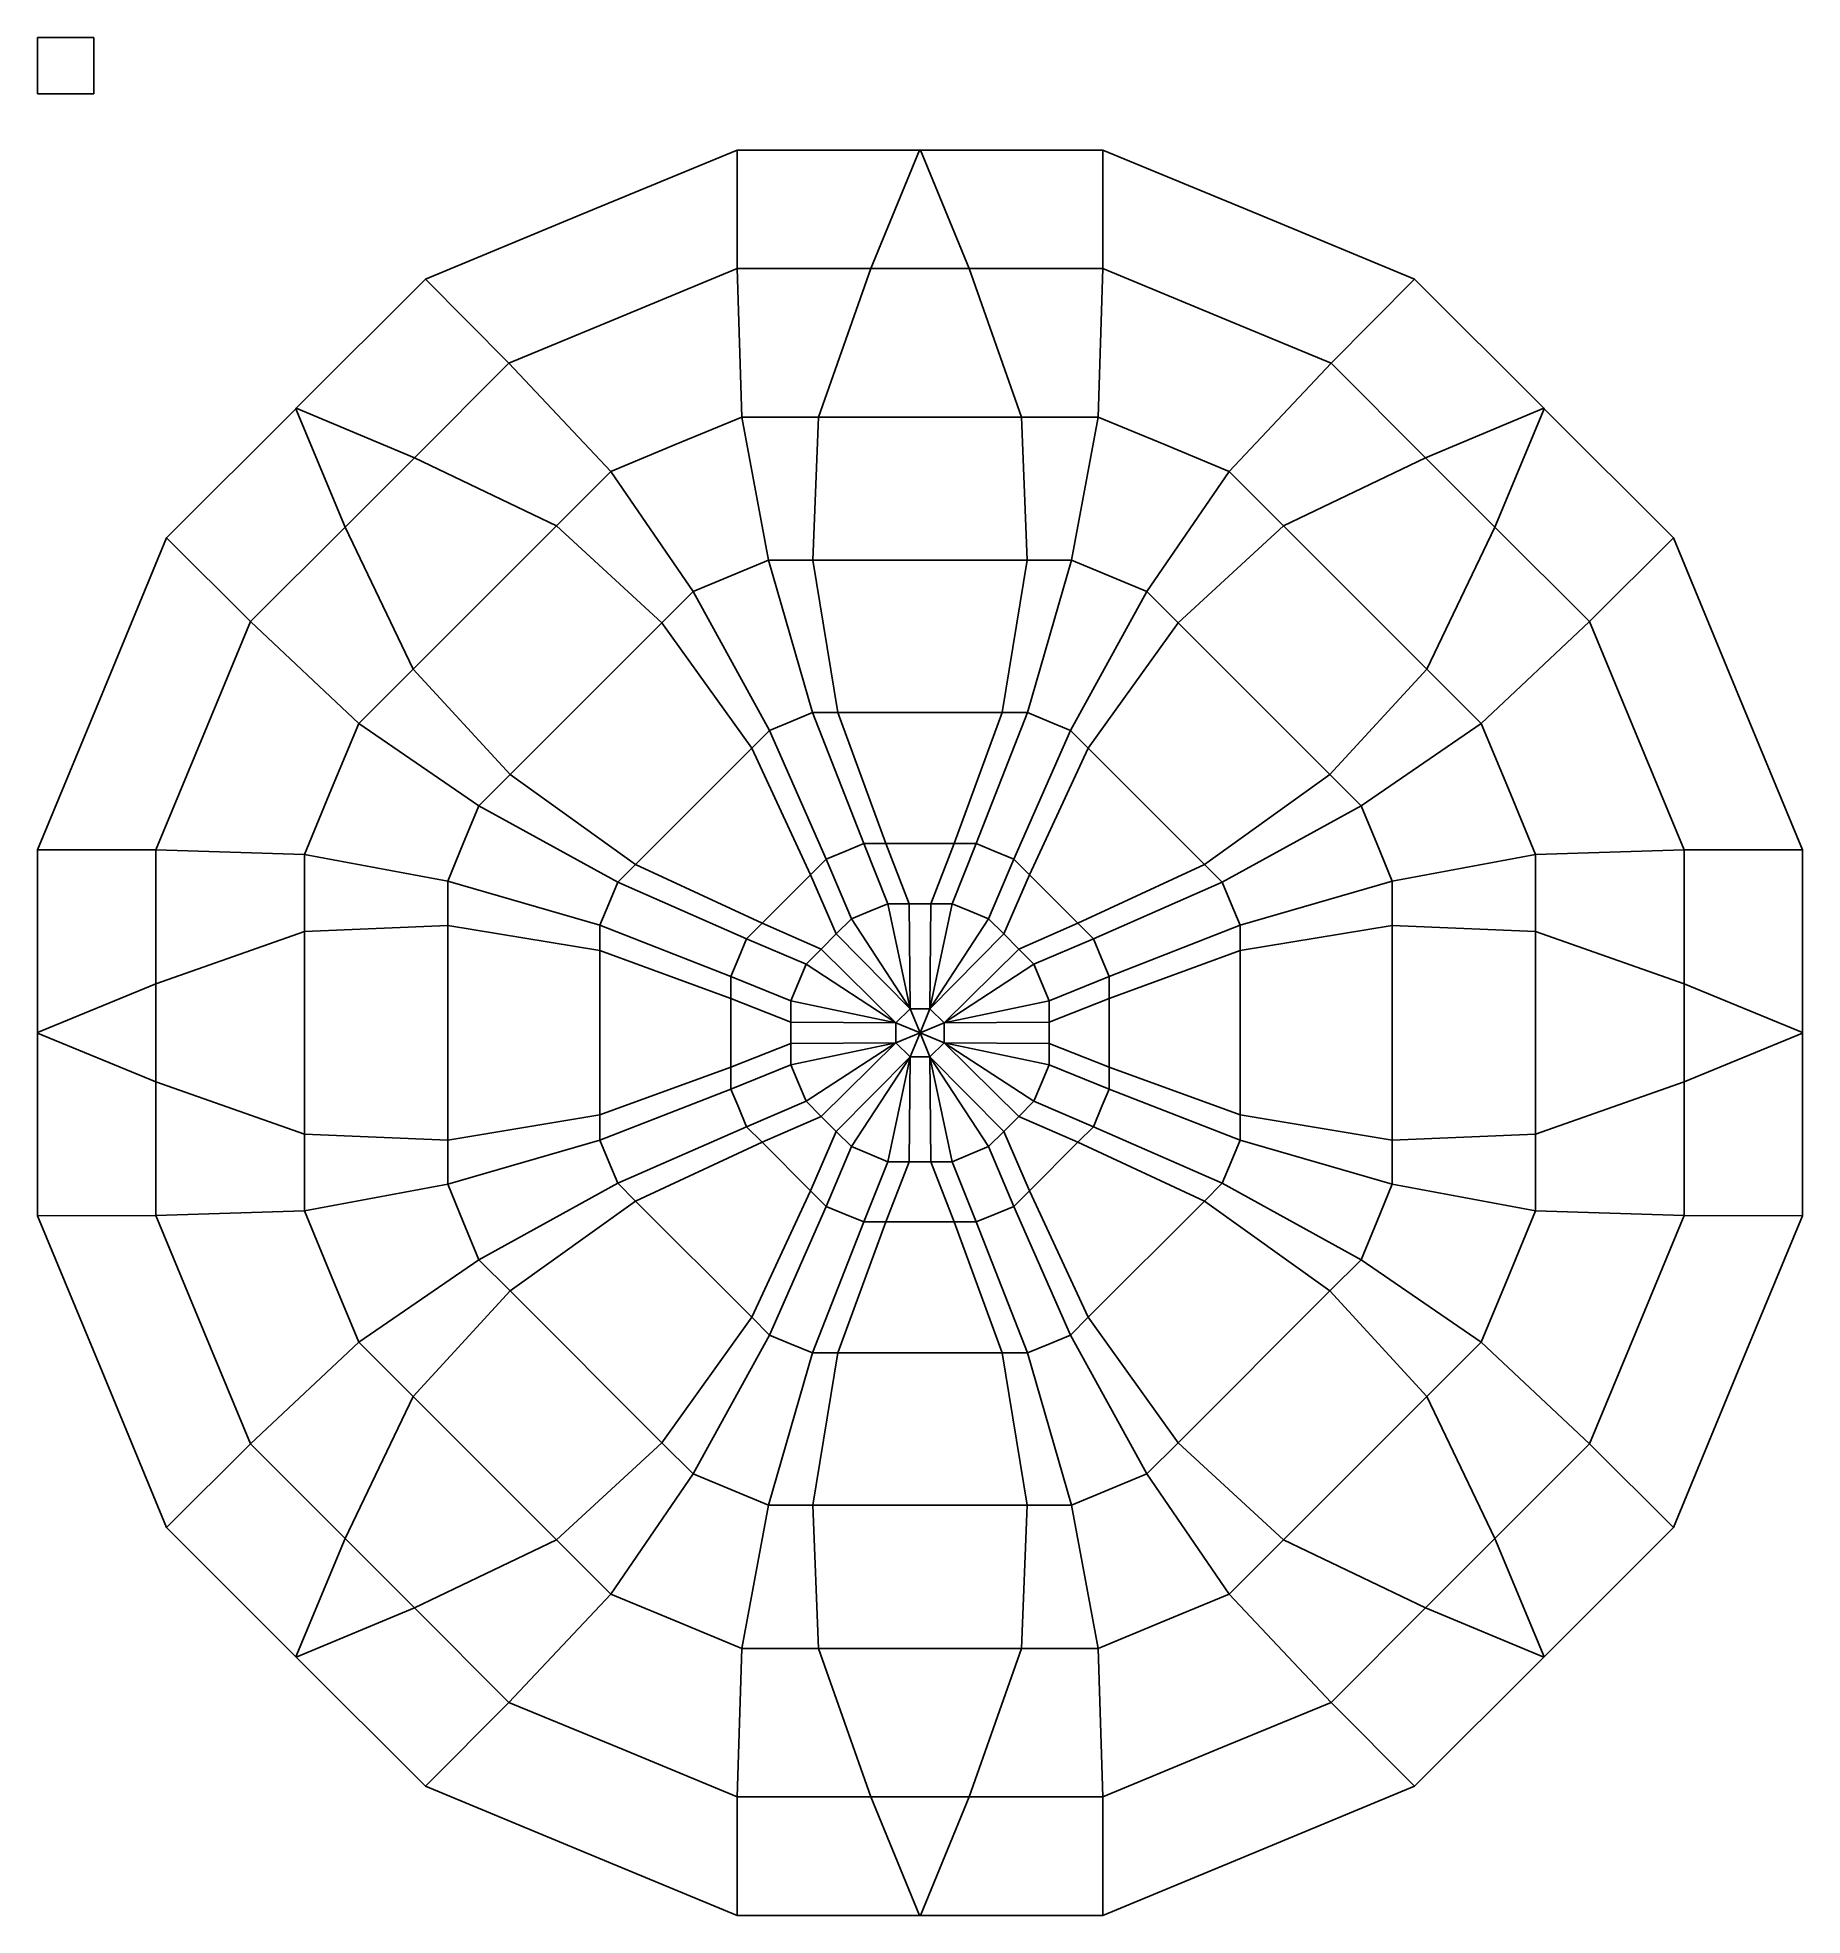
# Model space of a CAD drawing. Extents: x -157 to 157, y -157 to 177.
import ezdxf

# ---------------------------------------------------------------- set-up
doc = ezdxf.new("R2010")
doc.units = 0

msp = doc.modelspace()

# ---------------------------------------------------------------- linework, layer by layer
at = {"layer": 'CutLine', "color": 250, "linetype": 'CONTINUOUS'}
for p, q in [((-32.53, 156.92), (-60.25, 145.44)), ((-0.07, 156.92), (-32.53, 156.92)), ((-0.07, 156.92), (0.07, 156.92)), ((0.07, 156.92), (32.53, 156.92)), ((32.53, 156.92), (60.25, 145.44)), ((-87.96, 133.97), (-60.25, 145.44)), ((87.96, 133.97), (60.25, 145.44)), ((-110.92, 111.01), (-87.96, 133.97)), ((110.92, 111.01), (87.96, 133.97)), ((-111.01, 110.92), (-133.97, 87.96)), ((-111.01, 110.92), (-110.92, 111.01)), ((110.92, 111.01), (111.01, 110.92)), ((111.01, 110.92), (133.97, 87.96)), ((-133.97, 87.96), (-145.44, 60.25)), ((133.97, 87.96), (145.44, 60.25)), ((-156.92, 32.53), (-145.44, 60.25)), ((156.92, 32.53), (145.44, 60.25)), ((-156.92, 0.07), (-156.92, 32.53)), ((156.92, 0.07), (156.92, 32.53)), ((-156.92, -0.07), (-156.92, 0.07)), ((156.92, 0.07), (156.92, -0.07)), ((-156.92, -0.07), (-156.92, -32.53)), ((156.92, -0.07), (156.92, -32.53)), ((-156.92, -32.53), (-145.44, -60.25)), ((156.92, -32.53), (145.44, -60.25)), ((-133.97, -87.96), (-145.44, -60.25)), ((133.97, -87.96), (145.44, -60.25)), ((-111.01, -110.92), (-133.97, -87.96)), ((111.01, -110.92), (133.97, -87.96)), ((-110.92, -111.01), (-111.01, -110.92)), ((-110.92, -111.01), (-87.96, -133.97)), ((110.92, -111.01), (87.96, -133.97)), ((111.01, -110.92), (110.92, -111.01)), ((-87.96, -133.97), (-60.25, -145.44)), ((87.96, -133.97), (60.25, -145.44)), ((-32.53, -156.92), (-60.25, -145.44)), ((32.53, -156.92), (60.25, -145.44)), ((-0.07, -156.92), (-32.53, -156.92)), ((0.07, -156.92), (-0.07, -156.92)), ((0.07, -156.92), (32.53, -156.92))]:
    msp.add_line(p, q, dxfattribs=at)
at = {"layer": 'MountainLine', "color": 1, "linetype": 'CONTINUOUS'}
for p, q in [((-32.5, 135.86), (-32.53, 156.92)), ((32.5, 135.86), (32.53, 156.92)), ((-73.09, 119.05), (-87.96, 133.97)), ((-32.5, 135.86), (-52.79, 127.45)), ((-31.68, 109.46), (-32.5, 135.86)), ((-8.72, 135.86), (8.72, 135.86)), ((31.68, 109.46), (32.5, 135.86)), ((32.5, 135.86), (52.79, 127.45)), ((73.09, 119.05), (87.96, 133.97)), ((-73.09, 119.05), (-52.79, 127.45)), ((73.09, 119.05), (52.79, 127.45)), ((-55, 99.8), (-73.09, 119.05)), ((55, 99.8), (73.09, 119.05)), ((-31.68, 109.46), (-43.34, 104.63)), ((-26.93, 83.99), (-31.68, 109.46)), ((-18.02, 109.46), (18.02, 109.46)), ((26.93, 83.99), (31.68, 109.46)), ((31.68, 109.46), (43.34, 104.63)), ((-55, 99.8), (-43.34, 104.63)), ((55, 99.8), (43.34, 104.63)), ((-102.23, 89.91), (-89.91, 102.23)), ((89.91, 102.23), (102.23, 89.91)), ((-40.35, 78.43), (-55, 99.8)), ((40.35, 78.43), (55, 99.8)), ((-90.14, 64.66), (-64.66, 90.14)), ((64.66, 90.14), (90.14, 64.66)), ((-119.05, 73.09), (-133.97, 87.96)), ((119.05, 73.09), (133.97, 87.96)), ((-26.93, 83.99), (-33.64, 81.21)), ((-19.1, 56.93), (-26.93, 83.99)), ((-19.07, 83.99), (19.07, 83.99)), ((19.1, 56.93), (26.93, 83.99)), ((26.93, 83.99), (33.64, 81.21)), ((-40.35, 78.43), (-33.64, 81.21)), ((40.35, 78.43), (33.64, 81.21)), ((-26.75, 53.76), (-40.35, 78.43)), ((26.75, 53.76), (40.35, 78.43)), ((-119.05, 73.09), (-127.45, 52.79)), ((-99.8, 55), (-119.05, 73.09)), ((-72.88, 45.91), (-45.91, 72.88)), ((45.91, 72.88), (72.88, 45.91)), ((99.8, 55), (119.05, 73.09)), ((119.05, 73.09), (127.45, 52.79)), ((-19.1, 56.93), (-22.93, 55.35)), ((-10.01, 33.63), (-19.1, 56.93)), ((-14.61, 56.93), (14.61, 56.93)), ((10.01, 33.63), (19.1, 56.93)), ((19.1, 56.93), (22.93, 55.35)), ((-99.8, 55), (-104.63, 43.34)), ((-78.43, 40.35), (-99.8, 55)), ((-26.75, 53.76), (-22.93, 55.35)), ((-16.7, 30.86), (-26.75, 53.76)), ((16.7, 30.86), (26.75, 53.76)), ((26.75, 53.76), (22.93, 55.35)), ((78.43, 40.35), (99.8, 55)), ((99.8, 55), (104.63, 43.34)), ((-135.86, 32.5), (-127.45, 52.79)), ((-50.59, 29.93), (-29.93, 50.59)), ((29.93, 50.59), (50.59, 29.93)), ((135.86, 32.5), (127.45, 52.79)), ((-109.46, 31.68), (-104.63, 43.34)), ((-78.43, 40.35), (-81.21, 33.64)), ((-53.76, 26.75), (-78.43, 40.35)), ((53.76, 26.75), (78.43, 40.35)), ((78.43, 40.35), (81.21, 33.64)), ((109.46, 31.68), (104.63, 43.34)), ((-83.99, 26.93), (-81.21, 33.64)), ((-10.01, 33.63), (-13.36, 32.24)), ((-5.7, 22.94), (-10.01, 33.63)), ((-6.09, 33.63), (6.09, 33.63)), ((5.7, 22.94), (10.01, 33.63)), ((10.01, 33.63), (13.36, 32.24)), ((83.99, 26.93), (81.21, 33.64)), ((-135.86, 32.5), (-156.92, 32.53)), ((-109.46, 31.68), (-135.86, 32.5)), ((-83.99, 26.93), (-109.46, 31.68)), ((-16.7, 30.86), (-13.36, 32.24)), ((-12.19, 20.25), (-16.7, 30.86)), ((12.19, 20.25), (16.7, 30.86)), ((16.7, 30.86), (13.36, 32.24)), ((83.99, 26.93), (109.46, 31.68)), ((109.46, 31.68), (135.86, 32.5)), ((135.86, 32.5), (156.92, 32.53)), ((-56.93, 19.1), (-83.99, 26.93)), ((-53.76, 26.75), (-55.35, 22.93)), ((-30.86, 16.7), (-53.76, 26.75)), ((-28.09, 19.47), (-19.47, 28.09)), ((19.47, 28.09), (28.09, 19.47)), ((30.86, 16.7), (53.76, 26.75)), ((53.76, 26.75), (55.35, 22.93)), ((56.93, 19.1), (83.99, 26.93)), ((-56.93, 19.1), (-55.35, 22.93)), ((-14.88, 17.57), (-12.19, 20.25)), ((-1.77, 4.27), (-12.19, 20.25)), ((-1.77, 4.27), (-5.7, 22.94)), ((-1.9, 22.94), (-5.7, 22.94)), ((1.77, 4.27), (5.7, 22.94)), ((1.77, 4.27), (12.19, 20.25)), ((1.9, 22.94), (5.7, 22.94)), ((14.88, 17.57), (12.19, 20.25)), ((56.93, 19.1), (55.35, 22.93)), ((-109.46, -18.02), (-109.46, 18.02)), ((-83.99, -19.07), (-83.99, 19.07)), ((-33.63, 10.01), (-56.93, 19.1)), ((-30.86, 16.7), (-32.24, 13.36)), ((-20.25, 12.19), (-30.86, 16.7)), ((20.25, 12.19), (30.86, 16.7)), ((30.86, 16.7), (32.24, 13.36)), ((33.63, 10.01), (56.93, 19.1)), ((83.99, 19.07), (83.99, -19.07)), ((109.46, 18.02), (109.46, -18.02)), ((-56.93, -14.61), (-56.93, 14.61)), ((-33.63, 10.01), (-32.24, 13.36)), ((-17.57, 14.88), (-20.25, 12.19)), ((17.57, 14.88), (20.25, 12.19)), ((33.63, 10.01), (32.24, 13.36)), ((56.93, 14.61), (56.93, -14.61)), ((-4.27, 1.77), (-20.25, 12.19)), ((4.27, 1.77), (20.25, 12.19)), ((-135.86, -8.72), (-135.86, 8.72)), ((-22.94, 5.7), (-33.63, 10.01)), ((22.94, 5.7), (33.63, 10.01)), ((135.86, 8.72), (135.86, -8.72)), ((-33.63, -6.09), (-33.63, 6.09)), ((-4.27, 1.77), (-22.94, 5.7)), ((-22.94, 1.9), (-22.94, 5.7)), ((-4.27, 1.77), (-1.77, 4.27)), ((0, 0), (-1.77, 4.27)), ((-1.77, 4.27), (1.77, 4.27)), ((-1.77, 4.27), (-1.77, 4.27)), ((0, 0), (-1.77, 4.27)), ((-1.77, 4.27), (-1.77, 4.27)), ((0, 0), (1.77, 4.27)), ((0, 0), (1.77, 4.27)), ((1.77, 4.27), (1.77, 4.27)), ((1.77, 4.27), (4.27, 1.77)), ((1.77, 4.27), (1.77, 4.27)), ((4.27, 1.77), (22.94, 5.7)), ((22.94, 1.9), (22.94, 5.7)), ((33.63, 6.09), (33.63, -6.09)), ((0, 0), (-4.27, 1.77)), ((-4.27, -1.77), (-4.27, 1.77)), ((-4.27, 1.77), (-4.27, 1.77)), ((0, 0), (-4.27, 1.77)), ((-4.27, 1.77), (-4.27, 1.77)), ((0, 0), (-4.27, -1.77)), ((0, 0), (-4.27, -1.77)), ((0, 0), (-1.77, -4.27)), ((0, 0), (-1.77, -4.27)), ((0, 0), (4.27, 1.77)), ((0, 0), (4.27, 1.77)), ((0, 0), (4.27, -1.77)), ((0, 0), (4.27, -1.77)), ((0, 0), (1.77, -4.27)), ((0, 0), (1.77, -4.27)), ((4.27, 1.77), (4.27, 1.77)), ((4.27, 1.77), (4.27, -1.77)), ((4.27, 1.77), (4.27, 1.77)), ((-4.27, -1.77), (-22.94, -5.7)), ((-22.94, -1.9), (-22.94, -5.7)), ((-4.27, -1.77), (-20.25, -12.19)), ((-1.77, -4.27), (-4.27, -1.77)), ((-4.27, -1.77), (-4.27, -1.77)), ((-4.27, -1.77), (-4.27, -1.77)), ((4.27, -1.77), (1.77, -4.27)), ((4.27, -1.77), (4.27, -1.77)), ((4.27, -1.77), (22.94, -5.7)), ((4.27, -1.77), (4.27, -1.77)), ((4.27, -1.77), (20.25, -12.19)), ((22.94, -1.9), (22.94, -5.7)), ((-22.94, -5.7), (-33.63, -10.01)), ((-1.77, -4.27), (-12.19, -20.25)), ((-1.77, -4.27), (-5.7, -22.94)), ((1.77, -4.27), (-1.77, -4.27)), ((-1.77, -4.27), (-1.77, -4.27)), ((-1.77, -4.27), (-1.77, -4.27)), ((1.77, -4.27), (1.77, -4.27)), ((1.77, -4.27), (12.19, -20.25)), ((1.77, -4.27), (1.77, -4.27)), ((1.77, -4.27), (5.7, -22.94)), ((22.94, -5.7), (33.63, -10.01)), ((-33.63, -10.01), (-56.93, -19.1)), ((-33.63, -10.01), (-32.24, -13.36)), ((33.63, -10.01), (32.24, -13.36)), ((33.63, -10.01), (56.93, -19.1)), ((-20.25, -12.19), (-30.86, -16.7)), ((-17.57, -14.88), (-20.25, -12.19)), ((17.57, -14.88), (20.25, -12.19)), ((20.25, -12.19), (30.86, -16.7)), ((-30.86, -16.7), (-32.24, -13.36)), ((30.86, -16.7), (32.24, -13.36)), ((-56.93, -19.1), (-83.99, -26.93)), ((-56.93, -19.1), (-55.35, -22.93)), ((-30.86, -16.7), (-53.76, -26.75)), ((-19.47, -28.09), (-28.09, -19.47)), ((-14.88, -17.57), (-12.19, -20.25)), ((14.88, -17.57), (12.19, -20.25)), ((28.09, -19.47), (19.47, -28.09)), ((30.86, -16.7), (53.76, -26.75)), ((56.93, -19.1), (55.35, -22.93)), ((56.93, -19.1), (83.99, -26.93)), ((-53.76, -26.75), (-55.35, -22.93)), ((-12.19, -20.25), (-16.7, -30.86)), ((-5.7, -22.94), (-10.01, -33.63)), ((-1.9, -22.94), (-5.7, -22.94)), ((1.9, -22.94), (5.7, -22.94)), ((5.7, -22.94), (10.01, -33.63)), ((12.19, -20.25), (16.7, -30.86)), ((53.76, -26.75), (55.35, -22.93)), ((-83.99, -26.93), (-109.46, -31.68)), ((-83.99, -26.93), (-81.21, -33.64)), ((-53.76, -26.75), (-78.43, -40.35)), ((-29.93, -50.59), (-50.59, -29.93)), ((50.59, -29.93), (29.93, -50.59)), ((53.76, -26.75), (78.43, -40.35)), ((83.99, -26.93), (81.21, -33.64)), ((83.99, -26.93), (109.46, -31.68)), ((-135.86, -32.5), (-156.92, -32.53)), ((-109.46, -31.68), (-135.86, -32.5)), ((-135.86, -32.5), (-127.45, -52.79)), ((-109.46, -31.68), (-104.63, -43.34)), ((-16.7, -30.86), (-26.75, -53.76)), ((-16.7, -30.86), (-13.36, -32.24)), ((-10.01, -33.63), (-13.36, -32.24)), ((10.01, -33.63), (13.36, -32.24)), ((16.7, -30.86), (13.36, -32.24)), ((16.7, -30.86), (26.75, -53.76)), ((109.46, -31.68), (104.63, -43.34)), ((109.46, -31.68), (135.86, -32.5)), ((135.86, -32.5), (127.45, -52.79)), ((135.86, -32.5), (156.92, -32.53)), ((-78.43, -40.35), (-81.21, -33.64)), ((-10.01, -33.63), (-19.1, -56.93)), ((6.09, -33.63), (-6.09, -33.63)), ((10.01, -33.63), (19.1, -56.93)), ((78.43, -40.35), (81.21, -33.64)), ((-99.8, -55), (-104.63, -43.34)), ((-78.43, -40.35), (-99.8, -55)), ((78.43, -40.35), (99.8, -55)), ((99.8, -55), (104.63, -43.34)), ((-45.91, -72.88), (-72.88, -45.91)), ((72.88, -45.91), (45.91, -72.88)), ((-119.05, -73.09), (-127.45, -52.79)), ((119.05, -73.09), (127.45, -52.79)), ((-99.8, -55), (-119.05, -73.09)), ((-26.75, -53.76), (-40.35, -78.43)), ((-26.75, -53.76), (-22.93, -55.35)), ((-19.1, -56.93), (-22.93, -55.35)), ((19.1, -56.93), (22.93, -55.35)), ((26.75, -53.76), (22.93, -55.35)), ((26.75, -53.76), (40.35, -78.43)), ((99.8, -55), (119.05, -73.09)), ((-19.1, -56.93), (-26.93, -83.99)), ((14.61, -56.93), (-14.61, -56.93)), ((19.1, -56.93), (26.93, -83.99)), ((-64.66, -90.14), (-90.14, -64.66)), ((90.14, -64.66), (64.66, -90.14)), ((-119.05, -73.09), (-133.97, -87.96)), ((119.05, -73.09), (133.97, -87.96)), ((-40.35, -78.43), (-55, -99.8)), ((-40.35, -78.43), (-33.64, -81.21)), ((40.35, -78.43), (33.64, -81.21)), ((40.35, -78.43), (55, -99.8)), ((-26.93, -83.99), (-33.64, -81.21)), ((26.93, -83.99), (33.64, -81.21)), ((-26.93, -83.99), (-31.68, -109.46)), ((19.07, -83.99), (-19.07, -83.99)), ((26.93, -83.99), (31.68, -109.46)), ((-89.91, -102.23), (-102.23, -89.91)), ((102.23, -89.91), (89.91, -102.23)), ((-55, -99.8), (-73.09, -119.05)), ((-55, -99.8), (-43.34, -104.63)), ((55, -99.8), (43.34, -104.63)), ((55, -99.8), (73.09, -119.05)), ((-31.68, -109.46), (-43.34, -104.63)), ((31.68, -109.46), (43.34, -104.63)), ((-31.68, -109.46), (-32.5, -135.86)), ((18.02, -109.46), (-18.02, -109.46)), ((31.68, -109.46), (32.5, -135.86)), ((-73.09, -119.05), (-87.96, -133.97)), ((-73.09, -119.05), (-52.79, -127.45)), ((73.09, -119.05), (52.79, -127.45)), ((73.09, -119.05), (87.96, -133.97)), ((-32.5, -135.86), (-52.79, -127.45)), ((32.5, -135.86), (52.79, -127.45)), ((-32.5, -135.86), (-32.53, -156.92)), ((8.72, -135.86), (-8.72, -135.86)), ((32.5, -135.86), (32.53, -156.92))]:
    msp.add_line(p, q, dxfattribs=at)
at = {"layer": 'reference 10mm', "color": 250, "linetype": 'CONTINUOUS'}
for p, q in [((-146.92, 176.92), (-156.92, 176.92)), ((-156.92, 176.92), (-156.92, 166.92)), ((-146.92, 166.92), (-146.92, 176.92)), ((-156.92, 166.92), (-146.92, 166.92))]:
    msp.add_line(p, q, dxfattribs=at)
at = {"layer": 'ValleyLine', "color": 5, "linetype": 'CONTINUOUS'}
for p, q in [((-8.72, 135.86), (-0.07, 156.92)), ((8.72, 135.86), (0.07, 156.92)), ((-8.72, 135.86), (-32.5, 135.86)), ((-18.02, 109.46), (-8.72, 135.86)), ((18.02, 109.46), (8.72, 135.86)), ((8.72, 135.86), (32.5, 135.86)), ((-89.91, 102.23), (-73.09, 119.05)), ((89.91, 102.23), (73.09, 119.05)), ((-102.23, 89.91), (-111.01, 110.92)), ((-89.91, 102.23), (-110.92, 111.01)), ((89.91, 102.23), (110.92, 111.01)), ((102.23, 89.91), (111.01, 110.92)), ((-18.02, 109.46), (-31.68, 109.46)), ((-19.07, 83.99), (-18.02, 109.46)), ((19.07, 83.99), (18.02, 109.46)), ((18.02, 109.46), (31.68, 109.46)), ((-64.66, 90.14), (-89.91, 102.23)), ((64.66, 90.14), (89.91, 102.23)), ((-64.66, 90.14), (-55, 99.8)), ((64.66, 90.14), (55, 99.8)), ((-45.91, 72.88), (-64.66, 90.14)), ((45.91, 72.88), (64.66, 90.14)), ((-102.23, 89.91), (-119.05, 73.09)), ((-90.14, 64.66), (-102.23, 89.91)), ((90.14, 64.66), (102.23, 89.91)), ((102.23, 89.91), (119.05, 73.09)), ((-19.07, 83.99), (-26.93, 83.99)), ((-14.61, 56.93), (-19.07, 83.99)), ((14.61, 56.93), (19.07, 83.99)), ((19.07, 83.99), (26.93, 83.99)), ((-45.91, 72.88), (-40.35, 78.43)), ((45.91, 72.88), (40.35, 78.43)), ((-29.93, 50.59), (-45.91, 72.88)), ((29.93, 50.59), (45.91, 72.88)), ((-90.14, 64.66), (-99.8, 55)), ((-72.88, 45.91), (-90.14, 64.66)), ((72.88, 45.91), (90.14, 64.66)), ((90.14, 64.66), (99.8, 55)), ((-14.61, 56.93), (-19.1, 56.93)), ((-6.09, 33.63), (-14.61, 56.93)), ((6.09, 33.63), (14.61, 56.93)), ((14.61, 56.93), (19.1, 56.93)), ((-29.93, 50.59), (-26.75, 53.76)), ((29.93, 50.59), (26.75, 53.76)), ((-19.47, 28.09), (-29.93, 50.59)), ((19.47, 28.09), (29.93, 50.59)), ((-72.88, 45.91), (-78.43, 40.35)), ((-50.59, 29.93), (-72.88, 45.91)), ((50.59, 29.93), (72.88, 45.91)), ((72.88, 45.91), (78.43, 40.35)), ((-6.09, 33.63), (-10.01, 33.63)), ((-1.9, 22.94), (-6.09, 33.63)), ((1.9, 22.94), (6.09, 33.63)), ((6.09, 33.63), (10.01, 33.63)), ((-135.86, 8.72), (-135.86, 32.5)), ((-109.46, 18.02), (-109.46, 31.68)), ((-19.47, 28.09), (-16.7, 30.86)), ((19.47, 28.09), (16.7, 30.86)), ((109.46, 18.02), (109.46, 31.68)), ((135.86, 8.72), (135.86, 32.5)), ((-83.99, 19.07), (-83.99, 26.93)), ((-50.59, 29.93), (-53.76, 26.75)), ((-28.09, 19.47), (-50.59, 29.93)), ((-14.88, 17.57), (-19.47, 28.09)), ((14.88, 17.57), (19.47, 28.09)), ((28.09, 19.47), (50.59, 29.93)), ((50.59, 29.93), (53.76, 26.75)), ((83.99, 19.07), (83.99, 26.93)), ((-12.19, 20.25), (-8.95, 21.6)), ((-5.7, 22.94), (-8.95, 21.6)), ((-1.77, 4.27), (-1.9, 22.94)), ((-1.9, 22.94), (1.9, 22.94)), ((1.77, 4.27), (1.9, 22.94)), ((5.7, 22.94), (8.95, 21.6)), ((12.19, 20.25), (8.95, 21.6)), ((-109.46, 18.02), (-135.86, 8.72)), ((-83.99, 19.07), (-109.46, 18.02)), ((-56.93, 14.61), (-83.99, 19.07)), ((-56.93, 14.61), (-56.93, 19.1)), ((-28.09, 19.47), (-30.86, 16.7)), ((-17.57, 14.88), (-28.09, 19.47)), ((-17.57, 14.88), (-14.88, 17.57)), ((-1.77, 4.27), (-14.88, 17.57)), ((1.77, 4.27), (14.88, 17.57)), ((14.88, 17.57), (17.57, 14.88)), ((17.57, 14.88), (28.09, 19.47)), ((28.09, 19.47), (30.86, 16.7)), ((56.93, 14.61), (56.93, 19.1)), ((56.93, 14.61), (83.99, 19.07)), ((83.99, 19.07), (109.46, 18.02)), ((109.46, 18.02), (135.86, 8.72)), ((-33.63, 6.09), (-56.93, 14.61)), ((-4.27, 1.77), (-17.57, 14.88)), ((4.27, 1.77), (17.57, 14.88)), ((33.63, 6.09), (56.93, 14.61)), ((-20.25, 12.19), (-21.6, 8.95)), ((20.25, 12.19), (21.6, 8.95)), ((-135.86, 8.72), (-156.92, 0.07)), ((-33.63, 6.09), (-33.63, 10.01)), ((-22.94, 5.7), (-21.6, 8.95)), ((22.94, 5.7), (21.6, 8.95)), ((33.63, 6.09), (33.63, 10.01)), ((135.86, 8.72), (156.92, 0.07)), ((-22.94, 1.9), (-33.63, 6.09)), ((0, 0), (-1.77, 4.27)), ((-1.77, 4.27), (-1.77, 4.27)), ((0, 0), (-1.77, 4.27)), ((-1.77, 4.27), (-1.77, 4.27)), ((0, 0), (1.77, 4.27)), ((0, 0), (1.77, 4.27)), ((1.77, 4.27), (1.77, 4.27)), ((1.77, 4.27), (1.77, 4.27)), ((22.94, 1.9), (33.63, 6.09)), ((-4.27, 1.77), (-22.94, 1.9)), ((-22.94, -1.9), (-22.94, 1.9)), ((0, 0), (-4.27, 1.77)), ((-4.27, 1.77), (-4.27, 1.77)), ((0, 0), (-4.27, 1.77)), ((-4.27, 1.77), (-4.27, 1.77)), ((0, 0), (-4.27, -1.77)), ((0, 0), (-4.27, -1.77)), ((0, 0), (-1.77, -4.27)), ((0, 0), (-1.77, -4.27)), ((0, 0), (4.27, 1.77)), ((0, 0), (4.27, 1.77)), ((0, 0), (4.27, -1.77)), ((0, 0), (4.27, -1.77)), ((0, 0), (1.77, -4.27)), ((0, 0), (1.77, -4.27)), ((4.27, 1.77), (22.94, 1.9)), ((4.27, 1.77), (4.27, 1.77)), ((4.27, 1.77), (4.27, 1.77)), ((22.94, 1.9), (22.94, -1.9)), ((-135.86, -8.72), (-156.92, -0.07)), ((-22.94, -1.9), (-33.63, -6.09)), ((-4.27, -1.77), (-22.94, -1.9)), ((-4.27, -1.77), (-17.57, -14.88)), ((-4.27, -1.77), (-4.27, -1.77)), ((-4.27, -1.77), (-4.27, -1.77)), ((4.27, -1.77), (4.27, -1.77)), ((4.27, -1.77), (22.94, -1.9)), ((4.27, -1.77), (4.27, -1.77)), ((4.27, -1.77), (17.57, -14.88)), ((22.94, -1.9), (33.63, -6.09)), ((135.86, -8.72), (156.92, -0.07)), ((-33.63, -6.09), (-56.93, -14.61)), ((-33.63, -6.09), (-33.63, -10.01)), ((-22.94, -5.7), (-21.6, -8.95)), ((-1.77, -4.27), (-14.88, -17.57)), ((-1.77, -4.27), (-1.9, -22.94)), ((-1.77, -4.27), (-1.77, -4.27)), ((-1.77, -4.27), (-1.77, -4.27)), ((1.77, -4.27), (1.77, -4.27)), ((1.77, -4.27), (14.88, -17.57)), ((1.77, -4.27), (1.77, -4.27)), ((1.77, -4.27), (1.9, -22.94)), ((22.94, -5.7), (21.6, -8.95)), ((33.63, -6.09), (33.63, -10.01)), ((33.63, -6.09), (56.93, -14.61)), ((-109.46, -18.02), (-135.86, -8.72)), ((-135.86, -8.72), (-135.86, -32.5)), ((-20.25, -12.19), (-21.6, -8.95)), ((20.25, -12.19), (21.6, -8.95)), ((109.46, -18.02), (135.86, -8.72)), ((135.86, -8.72), (135.86, -32.5)), ((-56.93, -14.61), (-83.99, -19.07)), ((-56.93, -14.61), (-56.93, -19.1)), ((-17.57, -14.88), (-28.09, -19.47)), ((-14.88, -17.57), (-17.57, -14.88)), ((17.57, -14.88), (14.88, -17.57)), ((17.57, -14.88), (28.09, -19.47)), ((56.93, -14.61), (56.93, -19.1)), ((56.93, -14.61), (83.99, -19.07)), ((-83.99, -19.07), (-109.46, -18.02)), ((-109.46, -18.02), (-109.46, -31.68)), ((-83.99, -19.07), (-83.99, -26.93)), ((-28.09, -19.47), (-50.59, -29.93)), ((-28.09, -19.47), (-30.86, -16.7)), ((-14.88, -17.57), (-19.47, -28.09)), ((14.88, -17.57), (19.47, -28.09)), ((28.09, -19.47), (30.86, -16.7)), ((28.09, -19.47), (50.59, -29.93)), ((83.99, -19.07), (109.46, -18.02)), ((83.99, -19.07), (83.99, -26.93)), ((109.46, -18.02), (109.46, -31.68)), ((-12.19, -20.25), (-8.95, -21.6)), ((-5.7, -22.94), (-8.95, -21.6)), ((-1.9, -22.94), (-6.09, -33.63)), ((1.9, -22.94), (-1.9, -22.94)), ((1.9, -22.94), (6.09, -33.63)), ((5.7, -22.94), (8.95, -21.6)), ((12.19, -20.25), (8.95, -21.6)), ((-50.59, -29.93), (-72.88, -45.91)), ((-50.59, -29.93), (-53.76, -26.75)), ((-19.47, -28.09), (-29.93, -50.59)), ((-19.47, -28.09), (-16.7, -30.86)), ((19.47, -28.09), (16.7, -30.86)), ((19.47, -28.09), (29.93, -50.59)), ((50.59, -29.93), (53.76, -26.75)), ((50.59, -29.93), (72.88, -45.91)), ((-6.09, -33.63), (-14.61, -56.93)), ((-6.09, -33.63), (-10.01, -33.63)), ((6.09, -33.63), (10.01, -33.63)), ((6.09, -33.63), (14.61, -56.93)), ((-72.88, -45.91), (-78.43, -40.35)), ((72.88, -45.91), (78.43, -40.35)), ((-72.88, -45.91), (-90.14, -64.66)), ((72.88, -45.91), (90.14, -64.66)), ((-29.93, -50.59), (-45.91, -72.88)), ((-29.93, -50.59), (-26.75, -53.76)), ((29.93, -50.59), (26.75, -53.76)), ((29.93, -50.59), (45.91, -72.88)), ((-90.14, -64.66), (-99.8, -55)), ((90.14, -64.66), (99.8, -55)), ((-14.61, -56.93), (-19.1, -56.93)), ((-14.61, -56.93), (-19.07, -83.99)), ((14.61, -56.93), (19.1, -56.93)), ((14.61, -56.93), (19.07, -83.99)), ((-90.14, -64.66), (-102.23, -89.91)), ((90.14, -64.66), (102.23, -89.91)), ((-102.23, -89.91), (-119.05, -73.09)), ((-45.91, -72.88), (-64.66, -90.14)), ((-45.91, -72.88), (-40.35, -78.43)), ((45.91, -72.88), (40.35, -78.43)), ((45.91, -72.88), (64.66, -90.14)), ((102.23, -89.91), (119.05, -73.09)), ((-19.07, -83.99), (-26.93, -83.99)), ((-19.07, -83.99), (-18.02, -109.46)), ((19.07, -83.99), (18.02, -109.46)), ((19.07, -83.99), (26.93, -83.99)), ((-102.23, -89.91), (-111.01, -110.92)), ((102.23, -89.91), (111.01, -110.92)), ((-64.66, -90.14), (-89.91, -102.23)), ((-64.66, -90.14), (-55, -99.8)), ((64.66, -90.14), (55, -99.8)), ((64.66, -90.14), (89.91, -102.23)), ((-89.91, -102.23), (-110.92, -111.01)), ((-89.91, -102.23), (-73.09, -119.05)), ((89.91, -102.23), (73.09, -119.05)), ((89.91, -102.23), (110.92, -111.01)), ((-18.02, -109.46), (-31.68, -109.46)), ((-18.02, -109.46), (-8.72, -135.86)), ((18.02, -109.46), (8.72, -135.86)), ((18.02, -109.46), (31.68, -109.46)), ((-8.72, -135.86), (-32.5, -135.86)), ((-8.72, -135.86), (-0.07, -156.92)), ((8.72, -135.86), (0.07, -156.92)), ((8.72, -135.86), (32.5, -135.86))]:
    msp.add_line(p, q, dxfattribs=at)

doc.saveas('drawing.dxf')
